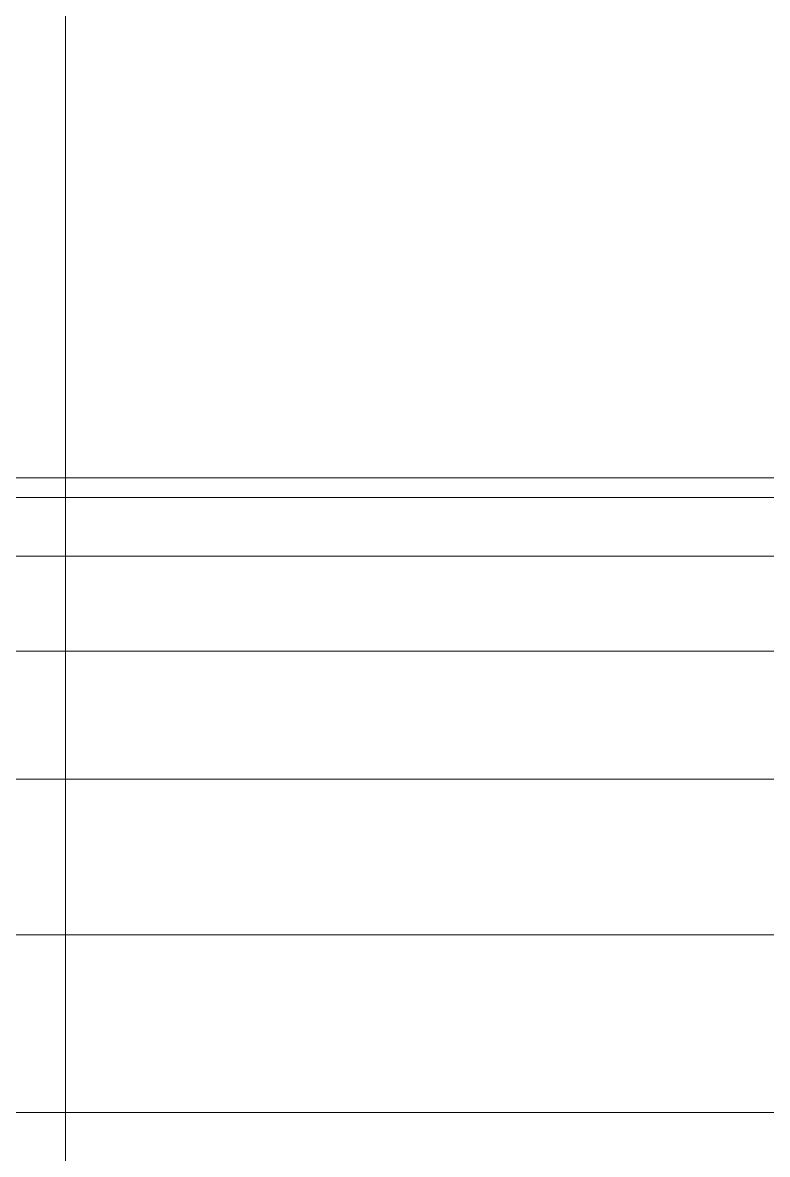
# Model space of a CAD drawing. Header units: millimetres. Extents: x -40035 to 35835, y -28925 to 20487.
# Drawn here: x 15150.8 to 15295.6, y 19069.2 to 19289.3 of the extents above; entities that cross this region are included whole.
import ezdxf

# ---------------------------------------------------------------- set-up
doc = ezdxf.new("R2010")
doc.units = ezdxf.units.MM
doc.layers.add('A-WALL', color=113, linetype='Continuous', lineweight=9)
doc.layers.add('S-FNDN', color=32, linetype='Continuous', lineweight=9)

# ---------------------------------------------------------------- blocks, each defined once
blk = doc.blocks.new('Fundament Podest1 - Fundament Podest-602370-_3D_')
at = {"layer": 'S-FNDN'}
mesh = blk.add_polyface(dxfattribs=at)
corners = [(19294.09, 19537.45), (18794.09, 19537.45), (18794.09, 19037.45), (19294.09, 19037.45)]
mesh.append_faces([[corners[k] for k in face] for face in [(3, 0, 1, 2)]])
mesh = blk.add_polyface(dxfattribs=at)
corners = [(19294.09, 19537.45, -250), (19294.09, 19037.45, -250), (18794.09, 19037.45, -250), (18794.09, 19537.45, -250)]
mesh.append_faces([[corners[k] for k in face] for face in [(2, 3, 0, 1)]])
mesh = blk.add_polyface(dxfattribs=at)
corners = [(18794.09, 19037.45), (18794.09, 19537.45), (18794.09, 19537.45, -250), (18794.09, 19037.45, -250)]
mesh.append_faces([[corners[k] for k in face] for face in [(0, 1, 2, 3)]])

msp = doc.modelspace()

# ---------------------------------------------------------------- block references
at = {"layer": 'S-FNDN'}
msp.add_blockref('Fundament Podest1 - Fundament Podest-602370-_3D_', (-3635, 0), dxfattribs=at)

# ---------------------------------------------------------------- meshes
at = {"layer": 'A-WALL'}
mesh = msp.add_polyface(dxfattribs=at)
corners = [(-34031.61, 19200.81, 9300), (-34027.76, 19196.97, 9339.02), (-34016.38, 19185.58, 9376.54), (-33997.9, 19167.1, 9411.11), (-33973.03, 19142.23, 9441.42), (-33942.72, 19111.92, 9466.29), (-33908.14, 19077.35, 9484.78), (-33870.63, 19039.83, 9496.16), (-33831.61, 19000.81, 9500), (22143.39, 19000.81, 9500), (22182.41, 19039.83, 9496.16), (22219.93, 19077.35, 9484.78), (22254.51, 19111.92, 9466.29), (22284.81, 19142.23, 9441.42), (22309.69, 19167.1, 9411.11), (22328.17, 19185.58, 9376.54), (22339.55, 19196.97, 9339.02), (22343.39, 19200.81, 9300)]
mesh.append_faces([[corners[k] for k in face] for face in [(9, 10, 7, 8)]], dxfattribs={"vtx1": -1})
mesh.append_faces([[corners[k] for k in face] for face in [(10, 11, 6, 7), (11, 12, 5, 6), (4, 5, 12, 13), (14, 15, 2, 3), (15, 16, 1, 2), (3, 4, 13, 14)]], dxfattribs={"vtx1": -1, "vtx3": -1})
mesh.append_faces([[corners[k] for k in face] for face in [(16, 17, 0, 1)]], dxfattribs={"vtx3": -1})
mesh = msp.add_polyface(dxfattribs=at)
corners = [(-34031.61, 19200.81, 8200), (-34031.61, 19200.81, 9300), (22343.39, 19200.81, 9300), (22343.39, 19200.81, 8200)]
mesh.append_faces([[corners[k] for k in face] for face in [(0, 1, 2, 3)]])
mesh = msp.add_polyface(dxfattribs=at)
corners = [(-33831.61, 19000.81, 8000), (-33870.63, 19039.83, 8003.84), (-33908.14, 19077.35, 8015.22), (-33942.72, 19111.92, 8033.71), (-33973.03, 19142.23, 8058.58), (-33997.9, 19167.1, 8088.89), (-34016.38, 19185.58, 8123.46), (-34027.76, 19196.97, 8160.98), (-34031.61, 19200.81, 8200), (22343.39, 19200.81, 8200), (22339.55, 19196.97, 8160.98), (22328.17, 19185.58, 8123.46), (22309.69, 19167.1, 8088.89), (22284.81, 19142.23, 8058.58), (22254.51, 19111.92, 8033.71), (22219.93, 19077.35, 8015.22), (22182.41, 19039.83, 8003.84), (22143.39, 19000.81, 8000)]
mesh.append_faces([[corners[k] for k in face] for face in [(0, 1, 16, 17)]], dxfattribs={"vtx1": -1})
mesh.append_faces([[corners[k] for k in face] for face in [(10, 11, 6, 7), (11, 12, 5, 6), (4, 5, 12, 13), (13, 14, 3, 4), (14, 15, 2, 3), (15, 16, 1, 2)]], dxfattribs={"vtx1": -1, "vtx3": -1})
mesh.append_faces([[corners[k] for k in face] for face in [(8, 9, 10, 7)]], dxfattribs={"vtx2": -1})

doc.saveas('drawing.dxf')
